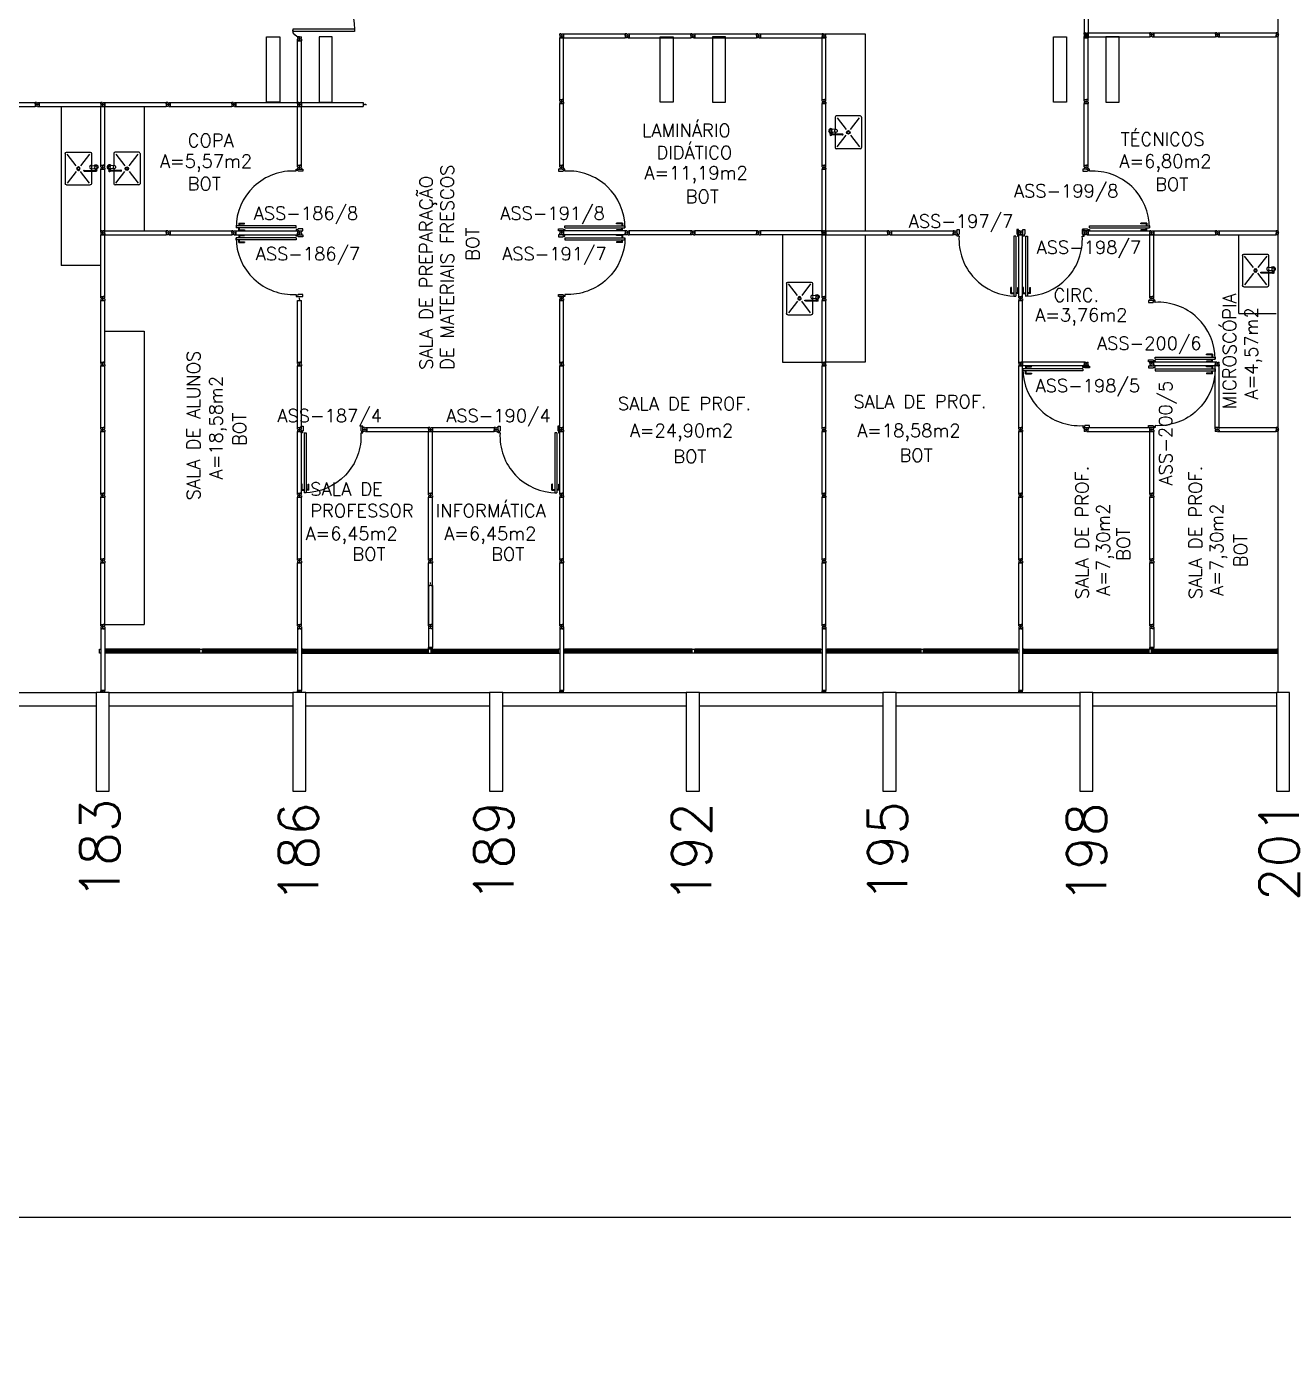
# Model space of a CAD drawing. Extents: x -248 to -11, y 347 to 447.
# Drawn here: x -52.33 to -33.16, y 351.06 to 371.22 of the extents above; entities that cross this region are included whole.
import ezdxf
from ezdxf.enums import TextEntityAlignment as Align

# ---------------------------------------------------------------- set-up
doc = ezdxf.new("R2010")
doc.units = 0
doc.header["$LTSCALE"] = 0.02
doc.header["$MEASUREMENT"] = 0
doc.header["$PDMODE"] = 99
doc.layers.get('0').update_dxf_attribs({"linetype": 'CONTINUOUS'})
doc.layers.get('DEFPOINTS').update_dxf_attribs({"linetype": 'CONTINUOUS'})
for name, color, linetype in [('ALV', 2, 'CONTINUOUS'), ('AREA', 2, 'CONTINUOUS'), ('BANC', 2, 'CONTINUOUS'), ('DIV', 2, 'CONTINUOUS'), ('EQUIP', 1, 'CONTINUOUS'), ('ESTR', 3, 'CONTINUOUS'), ('JANELA', 1, 'CONTINUOUS'), ('NOPILAR1', 2, 'CONTINUOUS'), ('TEXT_CENTRO_CUSTO', 1, 'CONTINUOUS'), ('TEXTO', 2, 'CONTINUOUS'), ('TEXTO-CENTRO-CUSTO', 2, 'CONTINUOUS'), ('TEXTO-ENDEREÇO', 2, 'CONTINUOUS')]:
    doc.layers.add(name, color=color, linetype=linetype)
doc.styles.add('1', font='romans.shx', dxfattribs={"height": 1.1})
doc.styles.add('NOPILAR', font='simplex.shx', dxfattribs={"height": 0.6})
doc.styles.add('UNB-100', font='simplex.shx', dxfattribs={"height": 0.2})
doc.styles.add('UNB-100-1', font='simplex.shx', dxfattribs={"height": 0.2})
doc.dimstyles.new('1-600', dxfattribs={"dimtxt": 1.1, "dimasz": 2.5, "dimexe": 2, "dimexo": 4, "dimgap": 0.2, "dimtad": 1, "dimdec": 0, "dimzin": 4, "dimdsep": 46, "dimlunit": 6, "dimtxsty": '1', "dimblk1": 'NONE', "dimblk2": 'NONE', "dimsah": 1, "dimcen": 0, "dimclrd": 2, "dimclre": 2, "dimclrt": 2, "dimadec": 0, "dimazin": 0, "dimtfac": 1, "dimtdec": 0, "dimtmove": 2, "dimatfit": 3, "dimldrblk": 'NONE', "dimfxl": 0, "dimtolj": 1, "dimtzin": 0, "dimarcsym": 0})

# ---------------------------------------------------------------- blocks, each defined once
blk = doc.blocks.new('PILAR-SSS')
blk.add_lwpolyline([(0.003, -72.467), (0.003, -73.967), (0.203, -73.967), (0.203, -72.467)], close=True)
blk = doc.blocks.new('PILINT-SSS')
for points in [[(0.2, 0), (0.2, -0.6), (0, -0.6), (0, 0)], [(0.8, 0), (0.8, -0.6), (1, -0.6), (1, 0)], [(0.2, -8.39), (0.2, -9.39), (0, -9.39), (0, -8.39)], [(0.8, -8.39), (0.8, -9.39), (1, -9.39), (1, -8.39)]]:
    blk.add_lwpolyline(points, close=True)
blk = doc.blocks.new('DIVMT-SSS')
for p, q in [((-0.03, 0.008), (-0.03, 0.03)), ((-0.006, 0.03), (-0.03, 0.03)), ((-0.03, 0.008), (-0.02, 0.008)), ((-0.02, -0.008), (-0.02, 0.008)), ((-0.006, 0.02), (-0.006, 0.03)), ((0.006, 0.02), (-0.006, 0.02)), ((-0.005, 0), (0.005, 0)), ((0.005, 0), (-0.005, 0)), ((0, 0.005), (0, -0.005)), ((0, -0.005), (0, 0.005)), ((0.006, 0.03), (0.03, 0.03)), ((0.006, 0.02), (0.006, 0.03)), ((0.03, 0.008), (0.02, 0.008)), ((0.02, -0.008), (0.02, 0.008)), ((0.03, 0.008), (0.03, 0.03)), ((-0.03, -0.008), (-0.03, -0.03)), ((-0.03, -0.008), (-0.02, -0.008)), ((-0.03, -0.03), (-0.03, -0.97)), ((-0.03, -0.03), (-0.009, -0.03)), ((0.03, -0.03), (-0.03, -0.03)), ((-0.03, -0.03), (-0.006, -0.03)), ((-0.009, -0.03), (-0.027, -0.03)), ((-0.006, -0.02), (-0.006, -0.03)), ((-0.006, -0.02), (0.006, -0.02)), ((-0.006, -0.02), (-0.006, -0.03)), ((0.006, -0.02), (-0.006, -0.02)), ((0.005, -0.03), (-0.005, -0.03)), ((0.006, -0.02), (0.006, -0.03)), ((0.006, -0.02), (0.006, -0.03)), ((0.03, -0.03), (0.006, -0.03)), ((0.03, -0.008), (0.02, -0.008)), ((0.03, -0.008), (0.03, -0.03)), ((0.03, -0.03), (0.03, -0.97)), ((0.03, -0.97), (-0.03, -0.97)), ((-0.006, -0.98), (-0.006, -0.97)), ((-0.006, -0.98), (0.006, -0.98)), ((0.006, -1.001), (-0.006, -1.001)), ((0.005, -0.97), (-0.005, -0.97)), ((0, -0.994), (0, -1.007)), ((0.006, -0.98), (0.006, -0.97)), ((0, -1.02), (0, -1.021))]:
    blk.add_line(p, q)
blk = doc.blocks.new('DIVINI-SSS')
for p, q in [((-0.02, 0), (-0.02, -0.008)), ((-0.02, 0), (0.001, 0)), ((-0.005, 0), (0.005, 0)), ((0, 0.005), (0, -0.005)), ((0.001, 0), (0.02, 0)), ((-0.03, -0.008), (-0.02, -0.008)), ((-0.03, -0.008), (-0.03, -0.028)), ((-0.03, -0.028), (-0.008, -0.028)), ((-0.03, -0.03), (0.03, -0.03)), ((-0.03, -0.975), (-0.03, -0.03)), ((-0.009, -0.03), (-0.027, -0.03)), ((-0.008, -0.019), (0.008, -0.019)), ((-0.008, -0.019), (-0.008, -0.028)), ((-0.006, -0.021), (-0.006, -0.03)), ((0.006, -0.021), (-0.006, -0.021)), ((-0.006, -0.023), (-0.006, -0.027)), ((-0.004, -0.021), (0.004, -0.021)), ((0.006, -0.021), (0.006, -0.03)), ((0.006, -0.023), (0.006, -0.027)), ((0.008, -0.019), (0.008, -0.028)), ((0.03, -0.028), (0.008, -0.028)), ((0.009, -0.03), (0.027, -0.03)), ((0.02, 0), (0.02, -0.008)), ((0.03, -0.008), (0.02, -0.008)), ((0.03, -0.008), (0.03, -0.028)), ((0.03, -0.975), (0.03, -0.03)), ((-0.03, -0.975), (0.03, -0.975)), ((-0.009, -0.975), (-0.027, -0.975)), ((-0.006, -0.985), (-0.006, -0.975)), ((0.006, -0.985), (-0.006, -0.985)), ((0, -0.985), (0, -0.988)), ((0, -1.003), (0, -1.018)), ((0.006, -0.985), (0.006, -0.975)), ((0.03, -0.975), (0.009, -0.975)), ((0.009, -0.975), (0.027, -0.975)), ((0.006, -1.01), (-0.006, -1.01))]:
    blk.add_line(p, q)
blk = doc.blocks.new('PDV2D-SSS')
for p, q in [((-0.148, 0.925), (-0.108, 0.925)), ((-0.148, 0.925), (-0.148, 0.835)), ((-0.138, 0.835), (-0.148, 0.835)), ((-0.138, 0.915), (-0.108, 0.915)), ((-0.138, 0.915), (-0.138, 0.835)), ((-0.106, 0.965), (-0.076, 0.965)), ((-0.106, 0.05), (-0.106, 0.965)), ((-0.076, 0.05), (-0.076, 0.965)), ((-0.034, 0.925), (-0.074, 0.925)), ((-0.044, 0.915), (-0.074, 0.915)), ((-0.044, 0.915), (-0.044, 0.835)), ((-0.044, 0.835), (-0.034, 0.835)), ((-0.034, 0.925), (-0.034, 0.835)), ((-0.95, 0.05), (-0.97, 0.05)), ((-0.97, 0.05), (-0.97, 0.035)), ((-0.97, 0.035), (-0.97, -0.035)), ((-0.95, 0.02), (-0.95, 0.05)), ((-0.95, 0.02), (-0.94, 0.02)), ((-0.94, -0.05), (-0.94, 0.02)), ((-0.076, 0.05), (-0.106, 0.05)), ((-0.051, 0.02), (-0.061, 0.02)), ((-0.061, -0.05), (-0.061, 0.02)), ((-0.051, 0.05), (-0.031, 0.05)), ((-0.051, 0.02), (-0.051, 0.05)), ((-0.031, 0.05), (-0.031, -0.05)), ((-0.97, -0.035), (-0.97, -0.05)), ((-0.97, -0.05), (-0.94, -0.05)), ((-0.031, -0.05), (-0.061, -0.05))]:
    blk.add_line(p, q)
at = {"color": 1}
blk.add_arc((-0.076, 0.1), 0.865, 90, 183.3214, dxfattribs=at)
blk = doc.blocks.new('PDV2E-SSS')
at = {"layer": 'DIV'}
for p, q in [((0.034, 0.925), (0.034, 0.835)), ((0.034, 0.925), (0.074, 0.925)), ((0.044, 0.835), (0.034, 0.835)), ((0.044, 0.915), (0.044, 0.835)), ((0.044, 0.915), (0.074, 0.915)), ((0.076, 0.05), (0.076, 0.965)), ((0.106, 0.965), (0.076, 0.965)), ((0.106, 0.05), (0.106, 0.965)), ((0.148, 0.925), (0.108, 0.925)), ((0.138, 0.915), (0.108, 0.915)), ((0.138, 0.915), (0.138, 0.835)), ((0.138, 0.835), (0.148, 0.835)), ((0.148, 0.925), (0.148, 0.835)), ((0.031, 0.05), (0.031, -0.05)), ((0.051, 0.05), (0.031, 0.05)), ((0.051, 0.02), (0.051, 0.05)), ((0.051, 0.02), (0.061, 0.02)), ((0.061, -0.05), (0.061, 0.02)), ((0.076, 0.05), (0.106, 0.05)), ((0.95, 0.02), (0.94, 0.02)), ((0.94, -0.05), (0.94, 0.02)), ((0.95, 0.02), (0.95, 0.05)), ((0.95, 0.05), (0.97, 0.05)), ((0.97, 0.05), (0.97, 0.035)), ((0.97, 0.035), (0.97, -0.035)), ((0.031, -0.05), (0.061, -0.05)), ((0.97, -0.05), (0.94, -0.05)), ((0.97, -0.035), (0.97, -0.05))]:
    blk.add_line(p, q, dxfattribs=at)
at = {"layer": 'DIV', "color": 1}
blk.add_arc((0.076, 0.1), 0.865, 356.6786, 90, dxfattribs=at)
blk = doc.blocks.new('INOXA1-P-SSS')
for p, q in [((0.12, 0.23), (0.12, 0.047)), ((0.22, 0.25), (0.14, 0.25)), ((0.15, 0.22), (0.287, 0.043)), ((0.5, 0.25), (0.22, 0.25)), ((0.353, 0.043), (0.49, 0.22)), ((0.52, 0.23), (0.52, -0.23)), ((0.043, 0.008), (0.043, -0.022)), ((0.062, 0.04), (0.071, 0.04)), ((0.131, 0.048), (0.076, 0.043)), ((0.131, -0.002), (0.076, 0.003)), ((0.22, -0.027), (0.054, -0.027)), ((0.22, -0.037), (0.054, -0.037)), ((0.063, -0.003), (0.063, -0.021)), ((0.12, -0.001), (0.12, -0.027)), ((0.12, -0.037), (0.12, -0.23)), ((0.15, -0.22), (0.287, -0.043)), ((0.231, -0.027), (0.22, -0.027)), ((0.231, -0.037), (0.22, -0.037)), ((0.353, -0.043), (0.49, -0.22)), ((0.22, -0.25), (0.14, -0.25)), ((0.5, -0.25), (0.22, -0.25))]:
    blk.add_line(p, q)
blk.add_lwpolyline([(0.076, 0.003), (0.072, 0.004), (0.069, 0.009), (0.067, 0.015), (0.066, 0.023), (0.067, 0.031), (0.069, 0.037), (0.072, 0.042), (0.076, 0.043)])
blk.add_lwpolyline([(0.131, 0.048), (0.137, 0.046), (0.143, 0.041), (0.147, 0.033), (0.148, 0.023), (0.147, 0.013), (0.143, 0.006), (0.137, 0), (0.131, -0.002), (0.125, 0), (0.119, 0.006), (0.115, 0.013), (0.114, 0.023), (0.115, 0.033), (0.119, 0.041), (0.125, 0.046)], close=True)
for radius in [0.0266, 0.0163]:
    blk.add_circle((0.32, 0), radius)
for centre, radius, start, end in [((0.14, 0.23), 0.02, 90, 180), ((0.5, 0.23), 0.02, 360, 90), ((0.054, 0.023), 0.0349, 36.1705, 252.2568), ((0.054, 0.023), 0.0189, 62.7367, 235.7375), ((0.073, -0.003), 0.01, 102.8285, 180), ((0.054, 0.023), 0.0349, 285.5373, 323.9987), ((0.054, -0.032), 0.0145, 20.161, 339.839), ((0.054, -0.032), 0.005, 90.0037, 269.9963), ((0.231, -0.032), 0.00738, 222.6559, 137.3441), ((0.231, -0.032), 0.005, 269.9935, 90.0065), ((0.14, -0.23), 0.02, 180, 270), ((0.5, -0.23), 0.02, 270, 360)]:
    blk.add_arc(centre, radius, start, end)
blk = doc.blocks.new('MTT-SSS')
for p, q in [((-0.008, 0.03), (-0.03, 0.03)), ((-0.03, 0.03), (-0.03, 0.006)), ((-0.0185, 0.006), (-0.03, 0.006)), ((-0.0185, -0.006), (-0.0185, 0.006)), ((-0.008, 0.03), (-0.008, 0.02)), ((-0.008, 0.02), (0.008, 0.02)), ((-0.0051, 0), (0.0051, 0)), ((0, -0.0051), (0, 0.0051)), ((0.008, 0.03), (0.03, 0.03)), ((0.008, 0.03), (0.008, 0.02)), ((0.0205, -0.006), (0.0205, 0.006)), ((0.0205, 0.006), (0.03, 0.006)), ((0.03, 0.006), (0.03, 0.03)), ((-0.03, -0.03), (-0.03, -0.006)), ((-0.0185, -0.006), (-0.03, -0.006)), ((-0.008, -0.03), (-0.03, -0.03)), ((-0.008, -0.02), (0.008, -0.02)), ((-0.008, -0.03), (-0.008, -0.02)), ((0.008, -0.03), (0.008, -0.02)), ((0.008, -0.03), (0.03, -0.03)), ((0.0205, -0.006), (0.03, -0.006)), ((0.03, -0.006), (0.03, -0.03))]:
    blk.add_line(p, q)
blk = doc.blocks.new('PDVDP-SSS')
for p, q in [((0.112, 0.84), (0.112, -0.1)), ((0.147, 0.84), (0.112, 0.84)), ((0.147, 0.84), (0.147, -0.1)), ((1.853, 0.84), (1.888, 0.84)), ((1.853, 0.84), (1.853, -0.1)), ((1.888, 0.84), (1.888, -0.1)), ((0.009, 0), (-0.009, 0)), ((0, -0.012), (0, 0.01)), ((0.147, -0.1), (0.112, -0.1))]:
    blk.add_line(p, q)
at = {"color": 1}
for centre, radius, start, end in [((0.148, -0.002), 0.843, 0, 90), ((1.853, -0.002), 0.843, 90, 180), ((0.131, 0), 0.101, 180, 270), ((1.87, 0), 0.101, 270, 0)]:
    blk.add_arc(centre, radius, start, end, dxfattribs=at)
blk = doc.blocks.new('DIV-SSS')
for p, q in [((-0.005, 0), (0.005, 0)), ((0, 0.005), (0, -0.005)), ((-0.03, -0.03), (-0.03, -0.97)), ((0.03, -0.03), (-0.03, -0.03)), ((-0.03, -0.03), (-0.009, -0.03)), ((-0.009, -0.03), (-0.027, -0.03)), ((-0.006, -0.02), (0.006, -0.02)), ((-0.006, -0.02), (-0.006, -0.03)), ((-0.005, -0.022), (0.005, -0.022)), ((-0.005, -0.022), (-0.005, -0.029)), ((0.005, -0.029), (-0.005, -0.029)), ((0.005, -0.03), (-0.005, -0.03)), ((0.005, -0.022), (0.005, -0.029)), ((0.006, -0.02), (0.006, -0.03)), ((0.03, -0.03), (0.03, -0.97)), ((0.03, -0.97), (-0.03, -0.97)), ((0.007, -0.999), (-0.007, -0.999)), ((-0.006, -0.98), (-0.006, -0.97)), ((-0.006, -0.98), (0.006, -0.98)), ((0.005, -0.97), (-0.005, -0.97)), ((0, -0.991), (0, -1.006)), ((0.006, -0.98), (0.006, -0.97))]:
    blk.add_line(p, q)
blk = doc.blocks.new('MTINI-SSS')
for p, q in [((-0.03, 0.008), (-0.03, 0.028)), ((-0.03, 0.028), (-0.008, 0.028)), ((-0.03, 0.008), (-0.02, 0.008)), ((-0.02, 0), (-0.02, 0.008)), ((-0.001, 0), (-0.02, 0)), ((-0.008, 0.019), (-0.008, 0.028)), ((0.008, 0.019), (-0.008, 0.019)), ((0.005, 0), (-0.005, 0)), ((0.02, 0), (-0.001, 0)), ((0, -0.005), (0, 0.005)), ((0.008, 0.019), (0.008, 0.028)), ((0.03, 0.028), (0.008, 0.028)), ((0.03, 0.008), (0.02, 0.008)), ((0.02, 0), (0.02, 0.008)), ((0.03, 0.008), (0.03, 0.028))]:
    blk.add_line(p, q)
blk = doc.blocks.new('*D65')
at = {"color": 2, "linetype": 'ByBlock'}
for p, q in [((-192.266, 355.563), (-192.266, 351.063)), ((-18.266, 355.563), (-18.266, 351.063)), ((-18.266, 353.063), (-192.266, 353.063))]:
    blk.add_line(p, q, dxfattribs=at)
at = {"layer": 'DEFPOINTS', "color": 0, "linetype": 'ByBlock'}
for p in [(-192.266, 359.563), (-18.266, 359.563), (-192.266, 353.063)]:
    blk.add_point(p, dxfattribs=at)
at = {"color": 2, "linetype": 'ByBlock', "insert": (-105.266, 353.996), "char_height": 1.1, "attachment_point": 5, "style": '1'}
blk.add_mtext('\\A1;Biologia', dxfattribs=at)
blk = doc.blocks.new('_NONE')
at = {"color": 0, "linetype": 'ByBlock'}
blk.add_circle((0, 0), 0.25, dxfattribs=at)

msp = doc.modelspace()

# ---------------------------------------------------------------- linework, layer by layer
at = {"layer": 'ALV'}
for p, q in [((-33.241, 361.063), (-33.241, 375.103)), ((-54.066, 361.063), (-51.266, 361.063)), ((-51.066, 361.063), (-48.266, 361.063)), ((-48.066, 361.063), (-45.266, 361.063)), ((-45.066, 361.063), (-42.266, 361.063)), ((-42.066, 361.063), (-39.266, 361.063)), ((-39.066, 361.063), (-36.266, 361.063)), ((-36.066, 361.063), (-33.266, 361.063)), ((-54.066, 360.863), (-51.266, 360.863)), ((-51.066, 360.863), (-48.266, 360.863)), ((-48.066, 360.863), (-45.266, 360.863)), ((-45.066, 360.863), (-42.266, 360.863)), ((-42.066, 360.863), (-39.266, 360.863)), ((-39.066, 360.863), (-36.266, 360.863)), ((-36.066, 360.863), (-33.266, 360.863))]:
    msp.add_line(p, q, dxfattribs=at)
at = {"layer": 'BANC'}
for p, q in [((-40.136, 371.104), (-39.536, 371.104)), ((-39.536, 371.104), (-39.536, 368.104)), ((-51.798, 370.001), (-51.798, 367.573)), ((-50.536, 370.001), (-50.536, 368.104)), ((-40.797, 368.044), (-40.797, 366.103)), ((-40.196, 368.043), (-40.797, 368.044)), ((-39.536, 368.044), (-39.536, 366.103)), ((-33.841, 366.844), (-33.841, 368.044)), ((-51.196, 367.573), (-51.798, 367.573)), ((-33.841, 366.844), (-33.272, 366.844)), ((-51.136, 366.573), (-50.536, 366.573)), ((-50.536, 366.573), (-50.536, 362.103)), ((-40.797, 366.103), (-40.196, 366.103)), ((-39.536, 366.103), (-40.136, 366.103)), ((-51.136, 362.103), (-50.536, 362.103))]:
    msp.add_line(p, q, dxfattribs=at)
at = {"layer": 'DIV'}
for p, q in [((-34.197, 371.099), (-34.197, 371.123)), ((-34.175, 371.123), (-34.197, 371.123)), ((-34.188, 371.099), (-34.197, 371.099)), ((-34.197, 371.087), (-34.197, 371.063)), ((-34.188, 371.087), (-34.197, 371.087)), ((-34.188, 371.099), (-34.188, 371.087)), ((-34.175, 371.123), (-34.175, 371.113)), ((-34.159, 371.113), (-34.175, 371.113)), ((-34.172, 371.093), (-34.162, 371.093)), ((-34.162, 371.093), (-34.172, 371.093)), ((-34.167, 371.088), (-34.167, 371.098)), ((-34.167, 371.098), (-34.167, 371.088)), ((-34.159, 371.123), (-34.137, 371.123)), ((-34.159, 371.123), (-34.159, 371.113)), ((-34.147, 371.099), (-34.137, 371.099)), ((-34.147, 371.087), (-34.147, 371.099)), ((-34.147, 371.099), (-34.137, 371.099)), ((-34.147, 371.099), (-34.147, 371.087)), ((-34.147, 371.087), (-34.137, 371.087)), ((-34.147, 371.087), (-34.137, 371.087)), ((-34.137, 371.123), (-33.272, 371.123)), ((-34.137, 371.123), (-34.137, 371.063)), ((-34.137, 371.123), (-34.137, 371.099)), ((-34.137, 371.098), (-34.137, 371.088)), ((-34.137, 371.063), (-34.137, 371.087)), ((-34.137, 371.063), (-34.137, 371.084)), ((-34.137, 371.084), (-34.137, 371.066)), ((-33.272, 371.123), (-33.272, 371.063)), ((-33.263, 371.099), (-33.272, 371.099)), ((-33.272, 371.098), (-33.272, 371.088)), ((-33.263, 371.087), (-33.272, 371.087)), ((-33.263, 371.087), (-33.263, 371.099)), ((-33.249, 371.093), (-33.235, 371.093)), ((-33.242, 371.099), (-33.242, 371.087)), ((-33.223, 371.093), (-33.222, 371.093)), ((-34.175, 371.063), (-34.197, 371.063)), ((-34.175, 371.063), (-34.175, 371.073)), ((-34.159, 371.073), (-34.175, 371.073)), ((-34.159, 371.063), (-34.159, 371.073)), ((-34.159, 371.063), (-34.137, 371.063)), ((-34.137, 371.063), (-33.272, 371.063)), ((-51.196, 369.103), (-51.196, 370)), ((-51.196, 370), (-51.136, 370)), ((-51.173, 370.031), (-51.16, 370.031)), ((-51.16, 370.01), (-51.172, 370.01)), ((-51.172, 370.01), (-51.172, 370)), ((-51.171, 370), (-51.161, 370)), ((-51.166, 370.024), (-51.166, 370.038)), ((-51.166, 370.005), (-51.166, 370.006)), ((-51.16, 370.01), (-51.16, 370)), ((-51.136, 369.103), (-51.136, 370)), ((-48.196, 369.103), (-48.196, 370)), ((-48.196, 370), (-48.136, 370)), ((-48.173, 370.031), (-48.16, 370.031)), ((-48.172, 370.01), (-48.172, 370)), ((-48.16, 370.01), (-48.172, 370.01)), ((-48.171, 370), (-48.161, 370)), ((-48.166, 370.024), (-48.166, 370.038)), ((-48.166, 370.005), (-48.166, 370.006)), ((-48.16, 370.01), (-48.16, 370)), ((-48.136, 369.103), (-48.136, 370)), ((-51.196, 369.103), (-51.172, 369.103)), ((-51.196, 369.081), (-51.196, 369.103)), ((-51.196, 369.103), (-51.136, 369.103)), ((-51.196, 369.081), (-51.186, 369.081)), ((-51.196, 369.065), (-51.186, 369.065)), ((-51.196, 369.065), (-51.196, 369.043)), ((-51.186, 369.081), (-51.186, 369.065)), ((-51.172, 369.093), (-51.172, 369.103)), ((-51.172, 369.093), (-51.172, 369.103)), ((-51.172, 369.093), (-51.16, 369.093)), ((-51.16, 369.093), (-51.172, 369.093)), ((-51.172, 369.073), (-51.161, 369.073)), ((-51.161, 369.073), (-51.172, 369.073)), ((-51.171, 369.103), (-51.161, 369.103)), ((-51.166, 369.078), (-51.166, 369.068)), ((-51.166, 369.068), (-51.166, 369.078)), ((-51.16, 369.093), (-51.16, 369.103)), ((-51.136, 369.103), (-51.16, 369.103)), ((-51.16, 369.093), (-51.16, 369.103)), ((-51.157, 369.103), (-51.139, 369.103)), ((-51.136, 369.103), (-51.157, 369.103)), ((-51.136, 369.081), (-51.146, 369.081)), ((-51.146, 369.081), (-51.146, 369.065)), ((-51.136, 369.065), (-51.146, 369.065)), ((-51.136, 369.081), (-51.136, 369.103)), ((-51.136, 369.065), (-51.136, 369.043)), ((-48.196, 369.103), (-48.172, 369.103)), ((-48.196, 369.081), (-48.196, 369.103)), ((-48.196, 369.103), (-48.136, 369.103)), ((-48.196, 369.081), (-48.186, 369.081)), ((-48.196, 369.065), (-48.186, 369.065)), ((-48.196, 369.065), (-48.196, 369.043)), ((-48.186, 369.081), (-48.186, 369.065)), ((-48.172, 369.093), (-48.172, 369.103)), ((-48.172, 369.093), (-48.172, 369.103)), ((-48.172, 369.093), (-48.16, 369.093)), ((-48.16, 369.093), (-48.172, 369.093)), ((-48.172, 369.073), (-48.161, 369.073)), ((-48.161, 369.073), (-48.172, 369.073)), ((-48.171, 369.103), (-48.161, 369.103)), ((-48.166, 369.078), (-48.166, 369.068)), ((-48.166, 369.068), (-48.166, 369.078)), ((-48.16, 369.093), (-48.16, 369.103)), ((-48.136, 369.103), (-48.16, 369.103)), ((-48.16, 369.093), (-48.16, 369.103)), ((-48.157, 369.103), (-48.139, 369.103)), ((-48.136, 369.103), (-48.157, 369.103)), ((-48.136, 369.081), (-48.146, 369.081)), ((-48.146, 369.081), (-48.146, 369.065)), ((-48.136, 369.065), (-48.146, 369.065)), ((-48.136, 369.081), (-48.136, 369.103)), ((-48.136, 369.065), (-48.136, 369.043)), ((-51.172, 369.043), (-51.196, 369.043)), ((-51.172, 369.052), (-51.16, 369.052)), ((-51.172, 369.052), (-51.172, 369.043)), ((-51.16, 369.052), (-51.16, 369.043)), ((-51.16, 369.043), (-51.136, 369.043)), ((-48.172, 369.043), (-48.196, 369.043)), ((-48.172, 369.052), (-48.16, 369.052)), ((-48.172, 369.052), (-48.172, 369.043)), ((-48.16, 369.052), (-48.16, 369.043)), ((-48.16, 369.043), (-48.136, 369.043)), ((-34.175, 368.104), (-34.197, 368.104)), ((-34.197, 368.08), (-34.197, 368.104)), ((-34.188, 368.08), (-34.197, 368.08)), ((-34.188, 368.068), (-34.197, 368.068)), ((-34.197, 368.068), (-34.197, 368.044)), ((-34.188, 368.08), (-34.188, 368.068)), ((-34.175, 368.104), (-34.175, 368.094)), ((-34.159, 368.094), (-34.175, 368.094)), ((-34.159, 368.054), (-34.175, 368.054)), ((-34.175, 368.044), (-34.175, 368.054)), ((-34.162, 368.074), (-34.172, 368.074)), ((-34.172, 368.074), (-34.162, 368.074)), ((-34.167, 368.079), (-34.167, 368.069)), ((-34.167, 368.069), (-34.167, 368.079)), ((-34.159, 368.104), (-34.159, 368.094)), ((-34.159, 368.104), (-34.137, 368.104)), ((-34.159, 368.044), (-34.159, 368.054)), ((-34.147, 368.08), (-34.147, 368.068)), ((-34.147, 368.08), (-34.137, 368.08)), ((-34.147, 368.068), (-34.147, 368.08)), ((-34.147, 368.08), (-34.137, 368.08)), ((-34.147, 368.068), (-34.137, 368.068)), ((-34.147, 368.068), (-34.137, 368.068)), ((-34.137, 368.104), (-34.137, 368.08)), ((-34.137, 368.104), (-34.137, 368.044)), ((-34.137, 368.104), (-33.272, 368.104)), ((-34.137, 368.079), (-34.137, 368.069)), ((-34.137, 368.044), (-34.137, 368.068)), ((-34.137, 368.065), (-34.137, 368.047)), ((-34.137, 368.044), (-34.137, 368.065)), ((-33.272, 368.104), (-33.272, 368.044)), ((-33.263, 368.08), (-33.272, 368.08)), ((-33.272, 368.079), (-33.272, 368.069)), ((-33.263, 368.068), (-33.272, 368.068)), ((-33.263, 368.068), (-33.263, 368.08)), ((-33.249, 368.074), (-33.235, 368.074)), ((-33.242, 368.08), (-33.242, 368.067)), ((-33.223, 368.074), (-33.222, 368.074)), ((-34.175, 368.044), (-34.197, 368.044)), ((-34.159, 368.044), (-34.137, 368.044)), ((-34.137, 368.044), (-33.272, 368.044)), ((-35.197, 366.103), (-35.173, 366.103)), ((-35.197, 366.081), (-35.197, 366.103)), ((-35.197, 366.103), (-35.137, 366.103)), ((-35.197, 366.081), (-35.187, 366.081)), ((-35.197, 366.065), (-35.187, 366.065)), ((-35.197, 366.065), (-35.197, 366.043)), ((-35.173, 366.043), (-35.197, 366.043)), ((-35.187, 366.081), (-35.187, 366.065)), ((-35.173, 366.093), (-35.173, 366.103)), ((-35.173, 366.093), (-35.173, 366.103)), ((-35.173, 366.093), (-35.161, 366.093)), ((-35.161, 366.093), (-35.173, 366.093)), ((-35.173, 366.052), (-35.161, 366.052)), ((-35.173, 366.052), (-35.173, 366.043)), ((-35.172, 366.103), (-35.162, 366.103)), ((-35.172, 366.073), (-35.162, 366.073)), ((-35.162, 366.073), (-35.172, 366.073)), ((-35.167, 366.078), (-35.167, 366.068)), ((-35.167, 366.068), (-35.167, 366.078)), ((-35.161, 366.093), (-35.161, 366.103)), ((-35.137, 366.103), (-35.161, 366.103)), ((-35.161, 366.093), (-35.161, 366.103)), ((-35.161, 366.052), (-35.161, 366.043)), ((-35.161, 366.043), (-35.137, 366.043)), ((-35.158, 366.103), (-35.14, 366.103)), ((-35.137, 366.103), (-35.158, 366.103)), ((-35.137, 366.081), (-35.147, 366.081)), ((-35.147, 366.081), (-35.147, 366.065)), ((-35.137, 366.065), (-35.147, 366.065)), ((-35.137, 366.081), (-35.137, 366.103)), ((-35.137, 366.065), (-35.137, 366.043)), ((-35.197, 365.103), (-35.173, 365.103)), ((-35.197, 365.081), (-35.197, 365.103)), ((-35.197, 365.103), (-35.137, 365.103)), ((-35.197, 365.081), (-35.187, 365.081)), ((-35.197, 365.065), (-35.187, 365.065)), ((-35.197, 365.065), (-35.197, 365.043)), ((-35.173, 365.043), (-35.197, 365.043)), ((-35.187, 365.081), (-35.187, 365.065)), ((-35.173, 365.093), (-35.173, 365.103)), ((-35.173, 365.093), (-35.173, 365.103)), ((-35.173, 365.093), (-35.161, 365.093)), ((-35.161, 365.093), (-35.173, 365.093)), ((-35.173, 365.052), (-35.161, 365.052)), ((-35.173, 365.052), (-35.173, 365.043)), ((-35.172, 365.103), (-35.162, 365.103)), ((-35.172, 365.073), (-35.162, 365.073)), ((-35.162, 365.073), (-35.172, 365.073)), ((-35.167, 365.078), (-35.167, 365.068)), ((-35.167, 365.068), (-35.167, 365.078)), ((-35.161, 365.093), (-35.161, 365.103)), ((-35.137, 365.103), (-35.161, 365.103)), ((-35.161, 365.093), (-35.161, 365.103)), ((-35.161, 365.052), (-35.161, 365.043)), ((-35.161, 365.043), (-35.137, 365.043)), ((-35.158, 365.103), (-35.14, 365.103)), ((-35.137, 365.103), (-35.158, 365.103)), ((-35.137, 365.081), (-35.147, 365.081)), ((-35.147, 365.081), (-35.147, 365.065)), ((-35.137, 365.065), (-35.147, 365.065)), ((-35.137, 365.081), (-35.137, 365.103)), ((-35.137, 365.065), (-35.137, 365.043)), ((-34.137, 365.103), (-33.272, 365.103)), ((-34.137, 365.043), (-33.272, 365.043)), ((-33.272, 365.103), (-33.272, 365.043)), ((-33.263, 365.079), (-33.272, 365.079)), ((-33.272, 365.078), (-33.272, 365.068)), ((-33.263, 365.067), (-33.272, 365.067)), ((-33.263, 365.067), (-33.263, 365.079)), ((-33.249, 365.073), (-33.235, 365.073)), ((-33.242, 365.079), (-33.242, 365.067)), ((-33.223, 365.073), (-33.222, 365.073)), ((-35.137, 362.043), (-35.197, 362.043)), ((-35.197, 362.043), (-35.197, 361.753)), ((-35.173, 362.073), (-35.161, 362.073)), ((-35.173, 362.052), (-35.173, 362.043)), ((-35.173, 362.052), (-35.161, 362.052)), ((-35.167, 362.066), (-35.167, 362.081)), ((-35.167, 362.052), (-35.167, 362.056)), ((-35.161, 362.052), (-35.161, 362.043)), ((-35.158, 362.043), (-35.14, 362.043)), ((-35.137, 362.043), (-35.137, 361.753)), ((-35.137, 361.753), (-35.197, 361.753)), ((-35.197, 361.731), (-35.197, 361.751)), ((-35.197, 361.751), (-35.175, 361.751)), ((-35.197, 361.731), (-35.187, 361.731)), ((-35.176, 361.753), (-35.194, 361.753)), ((-35.187, 361.723), (-35.187, 361.731)), ((-35.168, 361.723), (-35.187, 361.723)), ((-35.175, 361.741), (-35.175, 361.751)), ((-35.159, 361.741), (-35.175, 361.741)), ((-35.173, 361.743), (-35.173, 361.753)), ((-35.173, 361.745), (-35.173, 361.75)), ((-35.173, 361.743), (-35.161, 361.743)), ((-35.162, 361.723), (-35.172, 361.723)), ((-35.163, 361.743), (-35.171, 361.743)), ((-35.147, 361.723), (-35.168, 361.723)), ((-35.167, 361.718), (-35.167, 361.728)), ((-35.161, 361.743), (-35.161, 361.753)), ((-35.161, 361.745), (-35.161, 361.75)), ((-35.159, 361.741), (-35.159, 361.751)), ((-35.137, 361.751), (-35.159, 361.751)), ((-35.158, 361.753), (-35.14, 361.753)), ((-35.137, 361.731), (-35.147, 361.731)), ((-35.147, 361.723), (-35.147, 361.731)), ((-35.137, 361.731), (-35.137, 361.751))]:
    msp.add_line(p, q, dxfattribs=at)
at = {"layer": 'ESTR'}
for points in [[(-48.466, 371.063), (-48.466, 370.063), (-48.666, 370.063), (-48.666, 371.063)], [(-47.866, 371.063), (-47.866, 370.063), (-47.666, 370.063), (-47.666, 371.063)]]:
    msp.add_lwpolyline(points, close=True, dxfattribs=at)
at = {"layer": 'JANELA', "color": 2}
for p, q in [((-51.216, 361.723), (-51.196, 361.723)), ((-51.216, 361.663), (-51.216, 361.723)), ((-51.196, 361.663), (-51.216, 361.663)), ((-51.136, 361.723), (-51.116, 361.723)), ((-51.116, 361.663), (-51.136, 361.663)), ((-51.116, 361.663), (-51.116, 361.723)), ((-49.686, 361.723), (-51.116, 361.723)), ((-49.686, 361.663), (-51.116, 361.663)), ((-49.686, 361.663), (-49.686, 361.723)), ((-49.686, 361.723), (-49.646, 361.723)), ((-49.646, 361.663), (-49.686, 361.663)), ((-48.216, 361.723), (-49.646, 361.723)), ((-49.646, 361.663), (-49.646, 361.723)), ((-48.216, 361.663), (-49.646, 361.663)), ((-48.216, 361.723), (-48.196, 361.723)), ((-48.216, 361.663), (-48.216, 361.723)), ((-48.196, 361.663), (-48.216, 361.663)), ((-48.116, 361.723), (-48.136, 361.723)), ((-48.136, 361.663), (-48.116, 361.663)), ((-48.116, 361.723), (-46.196, 361.723)), ((-48.116, 361.663), (-48.116, 361.723)), ((-48.116, 361.663), (-46.196, 361.663)), ((-46.217, 361.722), (-46.197, 361.722)), ((-46.217, 361.662), (-46.217, 361.722)), ((-46.197, 361.662), (-46.217, 361.662)), ((-46.156, 361.723), (-46.196, 361.723)), ((-46.196, 361.663), (-46.196, 361.723)), ((-46.196, 361.663), (-46.156, 361.663)), ((-46.156, 361.663), (-46.156, 361.723)), ((-46.156, 361.723), (-44.216, 361.723)), ((-46.156, 361.663), (-44.216, 361.663)), ((-46.117, 361.722), (-46.137, 361.722)), ((-46.137, 361.662), (-46.117, 361.662)), ((-46.117, 361.662), (-46.117, 361.722)), ((-44.196, 361.723), (-44.216, 361.723)), ((-44.216, 361.663), (-44.216, 361.723)), ((-44.216, 361.663), (-44.196, 361.663)), ((-44.136, 361.723), (-44.116, 361.723)), ((-44.116, 361.663), (-44.136, 361.663)), ((-42.176, 361.723), (-44.116, 361.723)), ((-44.116, 361.663), (-44.116, 361.723)), ((-42.176, 361.663), (-44.116, 361.663)), ((-42.176, 361.663), (-42.176, 361.723)), ((-42.176, 361.723), (-42.136, 361.723)), ((-42.136, 361.663), (-42.176, 361.663)), ((-40.216, 361.723), (-42.136, 361.723)), ((-42.136, 361.663), (-42.136, 361.723)), ((-40.216, 361.663), (-42.136, 361.663)), ((-40.216, 361.663), (-40.216, 361.723)), ((-40.216, 361.723), (-40.196, 361.723)), ((-40.196, 361.663), (-40.216, 361.663)), ((-40.136, 361.723), (-40.116, 361.723)), ((-40.116, 361.663), (-40.136, 361.663)), ((-40.116, 361.663), (-40.116, 361.723)), ((-38.686, 361.723), (-40.116, 361.723)), ((-38.686, 361.663), (-40.116, 361.663)), ((-38.686, 361.723), (-38.646, 361.723)), ((-38.686, 361.663), (-38.686, 361.723)), ((-38.646, 361.663), (-38.686, 361.663)), ((-37.216, 361.723), (-38.646, 361.723)), ((-38.646, 361.663), (-38.646, 361.723)), ((-37.216, 361.663), (-38.646, 361.663)), ((-37.216, 361.663), (-37.216, 361.723)), ((-37.216, 361.723), (-37.196, 361.723)), ((-37.196, 361.663), (-37.216, 361.663)), ((-37.116, 361.723), (-37.136, 361.723)), ((-37.136, 361.663), (-37.116, 361.663)), ((-37.116, 361.663), (-37.116, 361.723)), ((-37.116, 361.723), (-35.209, 361.723)), ((-37.116, 361.663), (-35.209, 361.663)), ((-35.169, 361.723), (-35.209, 361.723)), ((-35.209, 361.663), (-35.209, 361.723)), ((-35.209, 361.663), (-35.169, 361.663)), ((-35.169, 361.723), (-33.261, 361.723)), ((-35.169, 361.663), (-35.169, 361.723)), ((-35.169, 361.663), (-33.261, 361.663)), ((-33.241, 361.723), (-33.261, 361.723)), ((-33.261, 361.663), (-33.261, 361.723)), ((-33.261, 361.663), (-33.241, 361.663))]:
    msp.add_line(p, q, dxfattribs=at)
at = {"layer": 'JANELA'}
for p, q in [((-49.686, 361.703), (-51.116, 361.703)), ((-49.686, 361.683), (-51.116, 361.683)), ((-48.216, 361.703), (-49.646, 361.703)), ((-48.216, 361.683), (-49.646, 361.683)), ((-48.116, 361.703), (-46.196, 361.703)), ((-48.116, 361.683), (-46.196, 361.683)), ((-46.156, 361.703), (-44.216, 361.703)), ((-46.156, 361.683), (-44.216, 361.683)), ((-42.176, 361.703), (-44.116, 361.703)), ((-42.176, 361.683), (-44.116, 361.683)), ((-40.216, 361.703), (-42.136, 361.703)), ((-40.216, 361.683), (-42.136, 361.683)), ((-38.686, 361.703), (-40.116, 361.703)), ((-38.686, 361.683), (-40.116, 361.683)), ((-37.216, 361.703), (-38.646, 361.703)), ((-37.216, 361.683), (-38.646, 361.683)), ((-37.116, 361.703), (-35.209, 361.703)), ((-37.116, 361.683), (-35.209, 361.683)), ((-35.169, 361.703), (-33.261, 361.703)), ((-35.169, 361.683), (-33.261, 361.683))]:
    msp.add_line(p, q, dxfattribs=at)

# ---------------------------------------------------------------- block references
at = {"layer": 'DIV', "xscale": -1}
for name, p, rotation in [('PDVDP-SSS', (-48.166, 371.03), 270.0000000235032), ('DIVMT-SSS', (-36.167, 372.074), 2.350311945065187e-08), ('DIVMT-SSS', (-43.166, 368.074), 270.0000000235032), ('DIVMT-SSS', (-42.166, 368.074), 270.0000000235032), ('DIVMT-SSS', (-41.166, 368.074), 270.0000000235032), ('DIVMT-SSS', (-40.166, 368.074), 270.0000000235032), ('PDV2D-SSS', (-44.166, 368.074), 270.0000000235032), ('DIVMT-SSS', (-36.167, 366.073), 270.0000000235032), ('PDV2D-SSS', (-35.167, 366.073), 270.0000000235032), ('DIVMT-SSS', (-34.168, 366.073), 270.0000000235032), ('DIVMT-SSS', (-34.168, 365.073), 180.0000000470063), ('PDV2E-SSS', (-48.168, 365.074), 180.0000000235031), ('DIVMT-SSS', (-36.167, 365.073), 90.00000002350313)]:
    msp.add_blockref(name, p, dxfattribs=dict(at, rotation=rotation))
at = {"layer": 'DIV'}
for name, p, rotation in [('DIVMT-SSS', (-44.166, 371.074), 89.99999997649687), ('DIVMT-SSS', (-44.166, 370.073), 179.9999999764969), ('DIVMT-SSS', (-43.166, 371.074), 89.99999997649687), ('DIVMT-SSS', (-42.166, 371.074), 89.99999997649687), ('DIVMT-SSS', (-41.166, 371.074), 89.99999997649687), ('DIVMT-SSS', (-40.166, 370.073), 179.9999999764969), ('DIVMT-SSS', (-36.167, 371.093), 89.99999997649687), ('DIVMT-SSS', (-36.167, 370.073), 179.9999999764969), ('DIVMT-SSS', (-35.167, 371.093), 89.99999997649687), ('MTINI-SSS', (-33.241, 371.093), 89.99999997649687), ('DIV-SSS', (-48.166, 370.031), 179.9999999764969), ('DIVMT-SSS', (-44.166, 369.073), 179.9999999764969), ('DIVMT-SSS', (-40.166, 369.073), 179.9999999764969), ('DIVMT-SSS', (-36.167, 369.073), 179.9999999764969), ('DIVMT-SSS', (-53.166, 370.031), 89.99999997649687), ('DIVMT-SSS', (-52.166, 370.031), 89.99999997649687), ('DIVMT-SSS', (-51.166, 370.031), 89.99999997649687), ('DIVMT-SSS', (-50.166, 370.031), 89.99999997649687), ('DIVMT-SSS', (-49.166, 370.031), 89.99999997649687), ('DIVMT-SSS', (-48.166, 370.031), 89.99999997649687), ('DIVMT-SSS', (-51.166, 368.073), 179.9999999764969), ('DIVMT-SSS', (-40.166, 368.073), 179.9999999764969), ('PDV2E-SSS', (-48.166, 368.074), 89.99999997649687), ('PDV2D-SSS', (-44.166, 368.074), 269.9999999764969), ('PDV2D-SSS', (-36.167, 368.073), 269.9999999764969), ('DIVMT-SSS', (-51.167, 368.074), 89.99999997649687), ('DIVMT-SSS', (-51.166, 367.073), 179.9999999764969), ('DIVMT-SSS', (-50.167, 368.074), 89.99999997649687), ('DIVMT-SSS', (-49.167, 368.074), 89.99999997649687), ('DIVMT-SSS', (-40.167, 368.074), 89.99999997649687), ('DIVMT-SSS', (-40.166, 367.073), 179.9999999764969), ('DIVMT-SSS', (-39.167, 368.074), 89.99999997649687), ('PDV2E-SSS', (-37.166, 368.074), 179.9999999764969), ('DIVMT-SSS', (-37.166, 367.073), 179.9999999764969), ('PDV2D-SSS', (-37.166, 368.074), 179.9999999764969), ('DIVMT-SSS', (-36.167, 368.074), 89.99999997649687), ('DIVMT-SSS', (-35.167, 368.074), 89.99999997649687), ('DIVMT-SSS', (-35.167, 367.073), 179.9999999764969), ('MTINI-SSS', (-33.241, 368.074), 89.99999997649687), ('PDV2D-SSS', (-48.166, 368.074), 89.99999997649687), ('DIVMT-SSS', (-51.166, 366.073), 179.9999999764969), ('DIVMT-SSS', (-48.166, 366.073), 179.9999999764969), ('DIVMT-SSS', (-44.166, 366.073), 179.9999999764969), ('DIVMT-SSS', (-40.166, 366.073), 179.9999999764969), ('DIVMT-SSS', (-37.166, 366.073), 179.9999999764969), ('PDV2D-SSS', (-35.167, 366.073), 269.9999999764969), ('DIVMT-SSS', (-51.166, 365.073), 179.9999999764969), ('DIVMT-SSS', (-48.166, 365.073), 179.9999999764969), ('DIVMT-SSS', (-44.166, 365.073), 179.9999999764969), ('DIVMT-SSS', (-40.166, 365.073), 179.9999999764969), ('DIVMT-SSS', (-37.166, 365.073), 179.9999999764969), ('PDV2D-SSS', (-36.167, 366.073), 89.99999997649687), ('DIVMT-SSS', (-51.166, 364.073), 179.9999999764969), ('DIVMT-SSS', (-48.166, 364.073), 179.9999999764969), ('DIVMT-SSS', (-47.167, 365.073), 89.99999997649687), ('DIVMT-SSS', (-46.167, 365.073), 89.99999997649687), ('DIVMT-SSS', (-46.167, 364.072), 179.9999999764969), ('PDV2E-SSS', (-44.166, 365.074), 179.9999999764969), ('DIVMT-SSS', (-44.166, 364.073), 179.9999999764969), ('DIVMT-SSS', (-40.166, 364.073), 179.9999999764969), ('DIVMT-SSS', (-37.166, 364.073), 179.9999999764969), ('DIVMT-SSS', (-35.167, 364.073), 179.9999999764969), ('MTINI-SSS', (-33.241, 365.073), 89.99999997649687), ('DIVMT-SSS', (-51.166, 363.073), 179.9999999764969), ('DIVMT-SSS', (-48.166, 363.073), 179.9999999764969), ('DIVMT-SSS', (-46.167, 363.072), 179.9999999764969), ('DIVMT-SSS', (-44.166, 363.073), 179.9999999764969), ('DIVMT-SSS', (-40.166, 363.073), 179.9999999764969), ('DIVMT-SSS', (-37.166, 363.073), 179.9999999764969), ('DIVMT-SSS', (-35.167, 363.073), 179.9999999764969), ('DIVMT-SSS', (-51.166, 362.073), 179.9999999764969), ('DIVMT-SSS', (-48.166, 362.073), 179.9999999764969), ('DIVMT-SSS', (-46.167, 362.072), 179.9999999764969), ('DIVMT-SSS', (-44.166, 362.073), 179.9999999764969), ('DIVMT-SSS', (-40.166, 362.073), 179.9999999764969), ('DIVMT-SSS', (-37.166, 362.073), 179.9999999764969), ('DIVMT-SSS', (-35.167, 362.073), 179.9999999764969), ('DIVINI-SSS', (-46.167, 361.723), 179.9999999764969), ('DIVINI-SSS', (-51.166, 361.063), 179.9999999764969), ('DIVINI-SSS', (-48.166, 361.063), 179.9999999764969), ('DIVINI-SSS', (-44.166, 361.063), 179.9999999764969), ('DIVINI-SSS', (-40.166, 361.063), 179.9999999764969), ('DIVINI-SSS', (-37.166, 361.063), 179.9999999764969)]:
    msp.add_blockref(name, p, dxfattribs=dict(at, rotation=rotation))
for p in [(-40.166, 371.074), (-36.167, 371.074), (-48.166, 371.03), (-48.166, 368.074), (-44.166, 368.074), (-38.166, 368.074), (-37.166, 368.074), (-35.167, 368.074), (-44.166, 367.074), (-45.166, 365.073)]:
    msp.add_blockref('MTT-SSS', p, dxfattribs=at)
at = {"layer": 'EQUIP', "rotation": 359.9999999764968}
for p in [(-40.114, 369.604), (-51.117, 369.052)]:
    msp.add_blockref('INOXA1-P-SSS', p, dxfattribs=at)
at = {"layer": 'EQUIP', "xscale": -1, "rotation": 2.350311945065187e-08}
for p in [(-51.217, 369.052), (-33.264, 367.499), (-40.219, 367.073)]:
    msp.add_blockref('INOXA1-P-SSS', p, dxfattribs=at)
at = {"layer": 'ESTR'}
for name, p in [('PILAR-SSS', (-51.269, 433.53)), ('PILAR-SSS', (-48.269, 433.53)), ('PILAR-SSS', (-45.269, 433.53)), ('PILAR-SSS', (-42.269, 433.53)), ('PILAR-SSS', (-39.269, 433.53)), ('PILAR-SSS', (-36.269, 433.53)), ('PILAR-SSS', (-33.269, 433.53)), ('PILINT-SSS', (-42.666, 379.453)), ('PILINT-SSS', (-36.666, 379.453))]:
    msp.add_blockref(name, p, dxfattribs=at)

# ---------------------------------------------------------------- texts
at = {"layer": 'AREA', "style": 'UNB-100'}
msp.add_text('A=5,57m2', height=0.2, dxfattribs=at).set_placement((-49.59, 369.065), align=Align.CENTER)
for s, p in [('A=6,80m2', (-35.661, 369.066)), ('A=11,19m2', (-42.906, 368.888)), ('A=3,76m2', (-36.944, 366.721)), ('A=24,90m2', (-43.127, 364.96)), ('A=18,58m2', (-39.66, 364.96)), ('A=6,45m2', (-48.073, 363.389)), ('A=6,45m2', (-45.958, 363.389))]:
    msp.add_text(s, height=0.2, dxfattribs=at).set_placement(p)
for s, p in [('A=4,57m2', (-33.548, 365.532)), ('A=7,30m2', (-35.808, 362.54)), ('A=7,30m2', (-34.078, 362.54))]:
    msp.add_text(s, height=0.2, rotation=90, dxfattribs=at).set_placement(p)
msp.add_text('A=18,58m2', height=0.2, rotation=90, dxfattribs=at).set_placement((-49.339, 365.103), align=Align.CENTER)
at = {"layer": 'NOPILAR1', "style": 'NOPILAR'}
for s, p in [('183', (-50.911, 357.908)), ('186', (-47.88, 357.852)), ('189', (-44.901, 357.865)), ('192', (-41.888, 357.85)), ('195', (-38.896, 357.868)), ('198', (-35.861, 357.847)), ('201', (-32.924, 357.883))]:
    msp.add_text(s, height=0.6, rotation=90, dxfattribs=at).set_placement(p)
at = {"layer": 'TEXT_CENTRO_CUSTO', "style": 'UNB-100'}
for p in [(-49.617, 368.721), (-34.862, 368.713), (-42.022, 368.527), (-42.212, 364.564), (-38.762, 364.582), (-47.105, 363.075), (-44.989, 363.075)]:
    msp.add_text('BOT', height=0.2, dxfattribs=at).set_placement(p, align=Align.CENTER)
for p in [(-45.425, 367.902), (-48.979, 365.077), (-35.499, 363.327), (-33.714, 363.229)]:
    msp.add_text('BOT', height=0.2, rotation=90, dxfattribs=at).set_placement(p, align=Align.CENTER)
at = {"layer": 'TEXTO', "style": 'UNB-100'}
for s, p in [('LAMINÁRIO', (-42.943, 369.534)), (' TÉCNICOS', (-35.777, 369.401)), ('DIDÁTICO', (-42.721, 369.196)), ('CIRC.', (-36.664, 367.023)), ('SALA DE PROF.', (-43.309, 365.368)), ('SALA DE PROF.', (-39.718, 365.4)), ('SALA DE ', (-48.001, 364.066)), ('PROFESSOR', (-48.001, 363.736)), ('INFORMÁTICA', (-46.088, 363.736))]:
    msp.add_text(s, height=0.2, dxfattribs=at).set_placement(p)
msp.add_text('COPA', height=0.2, dxfattribs=at).set_placement((-49.519, 369.381), align=Align.CENTER)
for s, p in [('DE MATERIAIS FRESCOS', (-45.812, 365.985)), ('SALA DE PREPARAÇÃO', (-46.134, 365.985)), ('MICROSCÓPIA', (-33.882, 365.387)), ('SALA DE PROF.', (-36.131, 362.489)), ('SALA DE PROF.', (-34.401, 362.489))]:
    msp.add_text(s, height=0.2, rotation=90, dxfattribs=at).set_placement(p)
msp.add_text('SALA DE ALUNOS', height=0.2, rotation=90, dxfattribs=at).set_placement((-49.682, 365.136), align=Align.CENTER)
at = {"layer": 'TEXTO-ENDEREÇO', "style": 'UNB-100-1'}
for s, rotation, p in [('ASS-199/8', 360, (-36.472, 368.612)), ('ASS-186/8', 360, (-48.066, 368.271)), ('ASS-191/8', 360, (-44.306, 368.271)), ('ASS-197/7', 360, (-38.076, 368.15)), ('ASS-186/7', 360, (-48.036, 367.654)), ('ASS-191/7', 360, (-44.277, 367.654)), ('ASS-198/7', 360, (-36.127, 367.752)), ('ASS-200/6', 360, (-35.205, 366.289)), ('ASS-198/5', 360, (-36.142, 365.643)), ('ASS-200/5', 90, (-34.856, 365.021)), ('ASS-187/4', 360, (-47.705, 365.185)), ('ASS-190/4', 360, (-45.131, 365.185))]:
    msp.add_text(s, height=0.2, rotation=rotation, dxfattribs=at).set_placement(p, align=Align.CENTER)

# ---------------------------------------------------------------- dimensions: what is measured, and where the dimension line sits
at = {"layer": 'TEXTO-CENTRO-CUSTO'}
dim = msp.add_aligned_dim(p1=(-18.266, 359.563), p2=(-192.266, 359.563), distance=6.5, text='Biologia', dimstyle='1-600', dxfattribs=at)
dim.commit()
dim.dimension.update_dxf_attribs({"geometry": '*D65', "text_midpoint": (-105.266, 353.996)})

doc.saveas('drawing.dxf')
